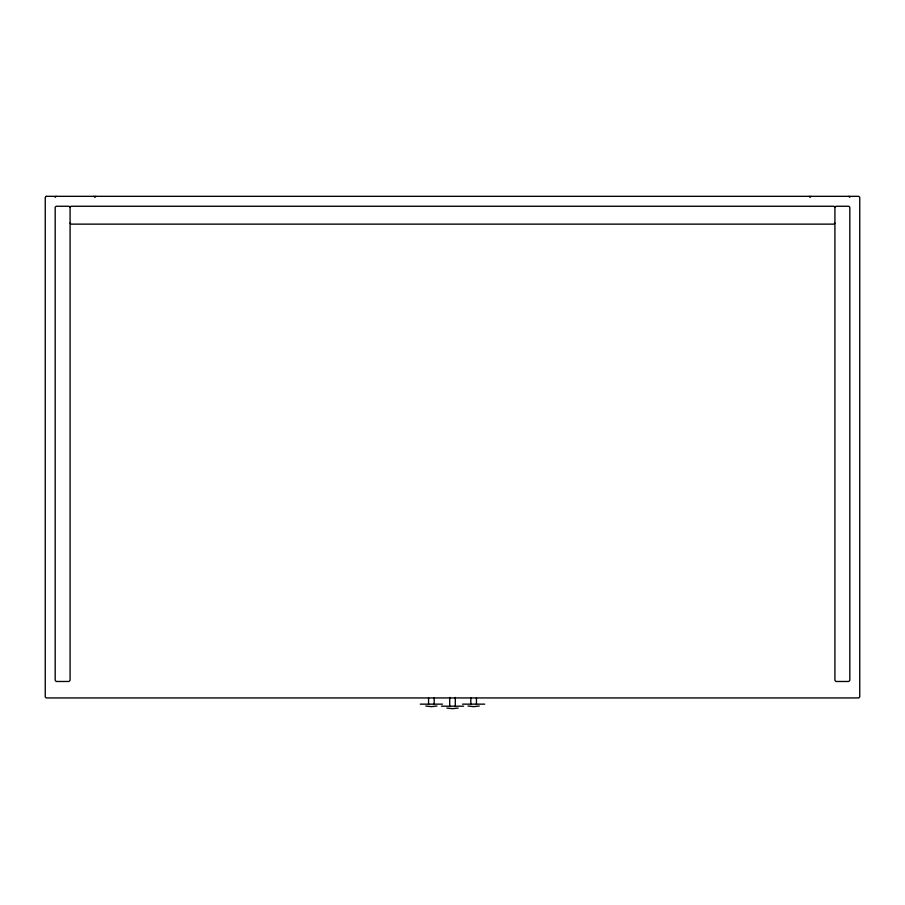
<?xml version="1.0" encoding="UTF-8"?>
<svg xmlns="http://www.w3.org/2000/svg" width="905" height="905" viewBox="0 0 905 905"><rect width="100%" height="100%" fill="white"/><g stroke="black" fill="none" stroke-linecap="round" stroke-linejoin="round"><path stroke-width="1.36" d="M55.182 197.313L56.178 196.328M70.081 207.245L69.085 206.261L56.178 206.261L55.182 207.245L55.182 680.289L56.178 681.476L69.085 681.476L70.081 680.289L70.081 207.245L71.076 206.261L833.924 206.261L834.919 207.245L834.919 680.289L835.915 681.476L848.822 681.476L849.818 680.289L849.818 207.245L848.822 206.261L835.915 206.261L834.919 207.245M95.907 196.328L94.912 197.313L93.916 196.328M811.084 196.328L810.088 197.313L809.093 196.328M834.919 223.139L833.924 224.135L71.076 224.135L70.081 223.139M436.991 706.013L431.38 706.647L425.757 706.013M458.122 708.049L452.5 708.672L446.878 708.049M479.243 706.013L473.62 706.647L468.009 706.013M420.293 704.147L442.455 704.147M462.546 704.147L484.707 704.147M441.425 706.183L463.575 706.183M848.822 196.328L849.818 197.313M476.437 697.902L476.437 704.147M470.815 697.902L470.815 704.147M455.306 697.438L455.306 706.183M449.695 697.438L449.695 706.183M434.185 697.902L434.185 704.147M428.563 697.902L428.563 704.147M46.246 196.328L45.25 197.313L45.25 696.941L46.246 697.936L858.755 697.936L859.75 696.941L859.75 197.313L858.755 196.328L46.246 196.328"/></g></svg>
